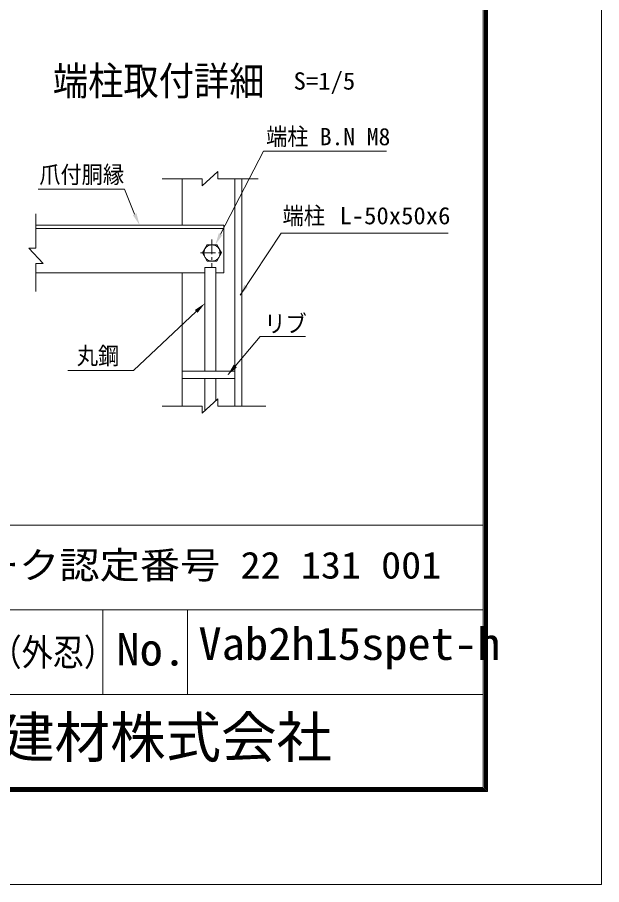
# Model space of a CAD drawing. Units: millimetres, scale not verified, with parts at other scales. Extents: x -4455 to 4455, y -3150 to 3150.
# Drawn here: x 2988 to 4455, y -3150 to -975 of the extents above; entities that cross this region are included whole.
import ezdxf
from ezdxf.enums import TextEntityAlignment as Align

# ---------------------------------------------------------------- set-up
doc = ezdxf.new("R2010")
doc.units = ezdxf.units.MM
doc.header["$LTSCALE"] = 30
doc.linetypes.add('USER1', pattern=[2, 1.25, -0.25, 0.25, -0.25])
doc.layers.add('0-0_7詳細', color=7, linetype='Continuous', lineweight=18)
doc.layers.add('0-D_D-TTL', color=7, linetype='Continuous', lineweight=9)
doc.layers.add('0-E_D-TTL-TXT', color=7, linetype='Continuous')
doc.styles.add('ＭＳ ゴシック', font='')
doc.styles.get('ＭＳ ゴシック').set_extended_font_data('MS Gothic')

msp = doc.modelspace()

# ---------------------------------------------------------------- linework, layer by layer
at = {"layer": '0-0_7詳細', "color": 1}
for p, q in [((3498.42, -1518.44), (3605.97, -1310.64)), ((3605.97, -1310.64), (3914.45, -1310.64)), ((3040.68, -1405.94), (3257.62, -1405.94)), ((3282.68, -1468.45), (3257.62, -1405.94)), ((3437.22, -1712.33), (3279.52, -1860.52)), ((3114.78, -1860.52), (3279.52, -1860.52))]:
    msp.add_line(p, q, dxfattribs=at)
at = {"layer": '0-0_7詳細', "color": 4}
for p, q in [((3452.44, -1397.68), (3491.22, -1361.68)), ((3491.22, -1379.68), (3491.22, -1361.68)), ((3452.44, -1379.68), (3351.99, -1379.68)), ((3452.44, -1379.68), (3452.44, -1397.68)), ((3491.22, -1379.68), (3592.66, -1379.68)), ((3034.85, -1553.29), (3034.85, -1467.71)), ((3016.85, -1553.29), (3052.85, -1592.06)), ((3034.85, -1553.29), (3016.85, -1553.29)), ((3034.85, -1592.06), (3034.85, -1662.25)), ((3034.85, -1592.06), (3052.85, -1592.06)), ((3452.44, -1967.58), (3491.22, -1931.58)), ((3491.22, -1949.58), (3491.22, -1931.58)), ((3452.44, -1949.58), (3351.99, -1949.58)), ((3452.44, -1949.58), (3452.44, -1967.58)), ((3491.22, -1949.58), (3612.27, -1949.58))]:
    msp.add_line(p, q, dxfattribs=at)
at = {"layer": '0-0_7詳細', "lineweight": 9}
for p, q in [((3401.77, -1495.73), (3401.77, -1379.68)), ((3533.77, -1949.58), (3533.77, -1379.68)), ((3551.77, -1949.58), (3551.77, -1379.68)), ((3034.85, -1495.73), (3506.77, -1495.73)), ((3506.77, -1495.73), (3401.77, -1495.73)), ((3424.27, -1495.73), (3424.57, -1495.73)), ((3506.77, -1615.73), (3506.77, -1495.73)), ((3034.85, -1504.73), (3506.77, -1504.73)), ((3459.08, -1862.21), (3459.08, -1601.79)), ((3459.08, -1601.79), (3486.08, -1601.79)), ((3486.08, -1862.21), (3486.08, -1601.79)), ((3034.85, -1615.73), (3459.08, -1615.73)), ((3401.77, -1949.58), (3401.77, -1615.73)), ((3486.08, -1615.73), (3506.77, -1615.73)), ((3533.77, -1862.21), (3401.77, -1862.21)), ((3533.77, -1880.21), (3401.77, -1880.21)), ((3459.08, -1961.42), (3459.08, -1880.21)), ((3486.08, -1936.35), (3486.08, -1880.21))]:
    msp.add_line(p, q, dxfattribs=at)
at = {"layer": '0-0_7詳細', "color": 1, "linetype": 'USER1'}
for p, q in [((3476.77, -1531.54), (3476.77, -1600.93)), ((3448.2, -1565.73), (3505.33, -1565.73))]:
    msp.add_line(p, q, dxfattribs=at)
at = {"layer": '0-0_7詳細', "color": 1}
for points in [[(4069.5, -1515.78), (3650.03, -1515.78), (3547.12, -1671.61)], [(3711.83, -1775.1), (3597.99, -1775.1), (3517.3, -1870.53)]]:
    msp.add_lwpolyline(points, dxfattribs=at)
at = {"layer": '0-0_7詳細', "color": 3}
msp.add_lwpolyline([(3500.29, -1565.73), (3488.53, -1545.36), (3465.01, -1545.36), (3453.25, -1565.73), (3465.01, -1586.1), (3488.53, -1586.1)], close=True, dxfattribs=at)
msp.add_circle((3476.77, -1565.73), 20.4, dxfattribs=at)
at = {"layer": '0-0_7詳細', "color": 1}
for points in [[(3287.23, -1466.37), (3295.18, -1495.73), (3278.14, -1470.54)], [(3502.9, -1520.65), (3485.17, -1545.36), (3493.93, -1516.23)], [(3546.02, -1673.28), (3558.21, -1645.38), (3566.9, -1651.12)], [(3433.79, -1708.68), (3459.08, -1691.78), (3440.64, -1715.97)], [(3516.01, -1872.06), (3531.4, -1845.79), (3539.36, -1852.51)]]:
    msp.add_solid(points, dxfattribs=at)
at = {"layer": '0-D_D-TTL'}
for p, q in [((2248.45, -2248.64), (4157.67, -2248.64)), ((2248.45, -2460.77), (4157.67, -2460.77)), ((3203.06, -2460.77), (3203.06, -2672.91)), ((3415.2, -2460.77), (3415.2, -2672.91)), ((2248.45, -2672.91), (4157.67, -2672.91))]:
    msp.add_line(p, q, dxfattribs=at)
at = {"layer": '0-D_D-TTL', "color": 2, "lineweight": 18}
msp.add_lwpolyline([(-4455.04, 3150.21), (4454.66, 3150.21), (4454.66, -3150.21), (-4455.04, -3150.21)], close=True, dxfattribs=at)
at = {"layer": '0-D_D-TTL'}
for points in [[(-4168.65, 2916.87), (4168.28, 2916.87), (4168.28, -2916.87), (-4168.65, -2916.87)], [(-4166, 2914.21), (4165.63, 2914.21), (4165.63, -2914.21), (-4166, -2914.21)], [(-4163.35, 2911.56), (4162.97, 2911.56), (4162.97, -2911.56), (-4163.35, -2911.56)], [(-4160.7, 2908.91), (4160.32, 2908.91), (4160.32, -2908.91), (-4160.7, -2908.91)], [(-4158.05, 2906.26), (4157.67, 2906.26), (4157.67, -2906.26), (-4158.05, -2906.26)]]:
    msp.add_lwpolyline(points, close=True, dxfattribs=at)

# ---------------------------------------------------------------- texts
at = {"layer": '0-0_7詳細', "style": 'ＭＳ ゴシック', "width": 0.9}
msp.add_text('端柱取付詳細', height=72.14, dxfattribs=at).set_placement((3077.4, -1191.8), align=Align.BOTTOM_LEFT)
at = {"layer": '0-0_7詳細', "color": 3, "style": 'ＭＳ ゴシック'}
for s, width, p in [('S=1/5', 1.05, (3681.49, -1169)), ('端柱', 0.9, (3612.63, -1308.47)), ('爪付胴縁', 0.9, (3043.4, -1403.76)), ('端柱', 0.9, (3653.82, -1506.81)), ('L-50x50x6', 1.05, (3796.63, -1506.81)), ('リブ', 0.9, (3608.14, -1777.83)), ('丸鋼', 0.9, (3137.61, -1858.34))]:
    msp.add_text(s, height=43.33, dxfattribs=dict(at, width=width)).set_placement(p, align=Align.BOTTOM_LEFT)
msp.add_text('B.N M8', height=43.33, dxfattribs=at).set_placement((3747.45, -1308.47), align=Align.BOTTOM_LEFT)
at = {"layer": '0-E_D-TTL-TXT', "style": 'ＭＳ ゴシック'}
for s, height, width, p in [('エコマーク認定番号 22 131 001', 67.35, 1.1, (2588.45, -2402.66)), ('Vab2h15spet-h', 81.6, 1.05, (3442.77, -2610.83)), ('VAB2型H1500（外忍）', 67.35, 0.85, (2492.47, -2621.12)), ('No.', 81.6, 1.05, (3237, -2624.97))]:
    msp.add_text(s, height=height, dxfattribs=dict(at, width=width)).set_placement(p, align=Align.BOTTOM_LEFT)
msp.add_text('JFE 建材株式会社', height=102.1, dxfattribs=at).set_placement((2664.64, -2862.24), align=Align.BOTTOM_LEFT)

doc.saveas('drawing.dxf')
